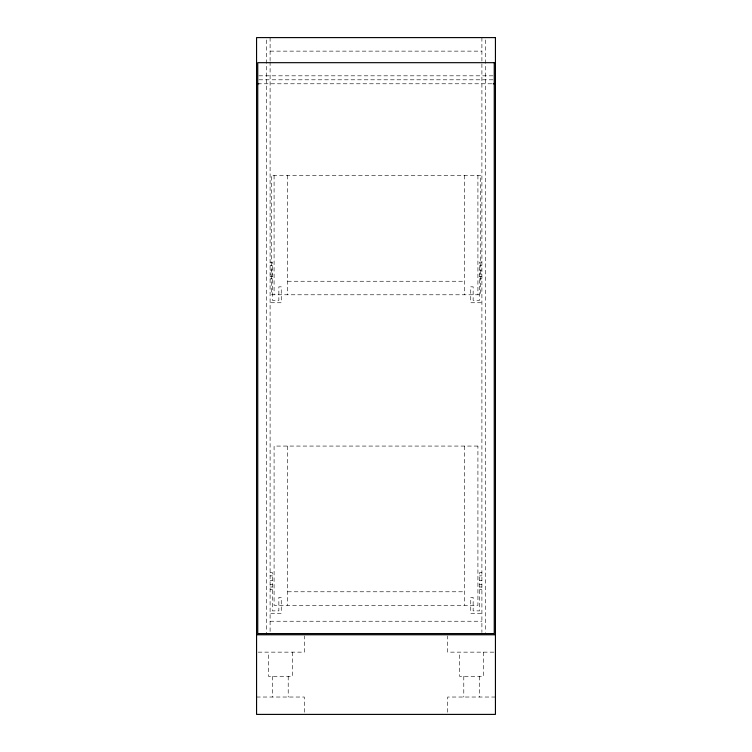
<?xml version="1.0" encoding="UTF-8"?>
<svg xmlns="http://www.w3.org/2000/svg" width="752" height="752" viewBox="0 0 752 752"><rect width="100%" height="100%" fill="white"/><g stroke="black" fill="none" stroke-linecap="round" stroke-linejoin="round"><path stroke-width="0.56" stroke-dasharray="3.76 2.82" d="M270.1 51.136L481.9 51.136M258.904 75.82L493.096 75.82M258.904 79.797L493.096 79.797M257.692 83.782L493.096 83.782M270.1 262.138L272.487 262.138L272.487 300.358L278.86 300.358L278.86 286.822L281.248 286.822L281.248 302.746L270.1 302.746M481.9 262.138L479.513 262.138L479.513 300.358L473.14 300.358L473.14 286.822L470.752 286.822L470.752 302.746L481.9 302.746M270.1 265.4L272.487 265.324M479.513 265.324L481.9 265.4M270.1 270.1L272.487 270.024M479.513 270.1L481.9 270.1M270.1 274.085L272.487 274.085M479.513 274.095L481.9 274.085M270.1 276.473L272.487 276.473M479.513 276.473L481.9 276.473M270.1 278.851L272.487 278.86M479.513 278.86L481.9 278.86M287.621 281.248L464.379 281.248M270.1 572.667L272.487 572.667L272.487 610.887L278.86 610.887L278.86 597.351L281.248 597.351L281.248 613.275L270.1 613.275M481.9 572.667L479.513 572.667L479.513 610.887L473.14 610.887L473.14 597.351L470.752 597.351L470.752 613.275L481.9 613.275M270.1 575.929L272.487 575.853M479.513 575.853L481.9 575.853M270.1 580.553L272.487 580.629M479.513 580.629L481.9 580.553M270.1 584.614L272.487 584.614M479.513 584.624L481.9 584.614M270.1 587.002L272.487 587.002M479.513 587.002L481.9 587.002M270.1 589.38L272.487 589.389M479.513 589.38L481.9 589.389M287.621 591.777L464.379 591.777M270.1 621.237L481.9 621.237M258.19 652.144L304.334 652.144L304.334 635.938M493.81 652.144L447.666 652.144L447.666 635.938M256.564 697.029L304.334 697.029L304.334 714.4M495.436 697.029L447.666 697.029L447.666 714.4M485.482 39.95L485.482 632.432M483.489 652.144L483.489 676.339L459.604 676.339L459.604 652.144M481.9 37.6L481.9 632.517M479.315 676.339L479.315 697.029M477.915 175.348L477.915 294.784M464.379 175.348L464.379 294.784M464.379 446.068L464.379 605.313M463.787 676.339L463.787 697.029M292.396 652.144L292.396 676.339L268.511 676.339L268.511 652.144M288.213 676.339L288.213 697.029M287.621 175.348L287.621 294.784M287.621 446.068L287.621 605.313M274.085 175.348L274.085 294.784M272.685 676.339L272.685 697.029M270.1 37.6L270.1 60.686M270.1 61.843L270.1 632.517M266.518 39.95L266.518 634.773M480.707 175.348L271.293 175.348L271.293 294.784L480.707 294.784L480.707 175.348M477.915 446.068L274.085 446.068L274.085 605.313L477.915 605.313L477.915 446.068"/><path stroke-width="1.13" d="M256.564 83.782L258.82 83.782M493.18 83.782L495.436 83.782M256.564 634.773L495.436 634.773M495.436 37.6L256.564 37.6L256.564 714.4L495.436 714.4L495.436 37.6M494.243 62.679L257.757 62.679L257.757 633.579L494.243 633.579L494.243 62.679"/></g></svg>
